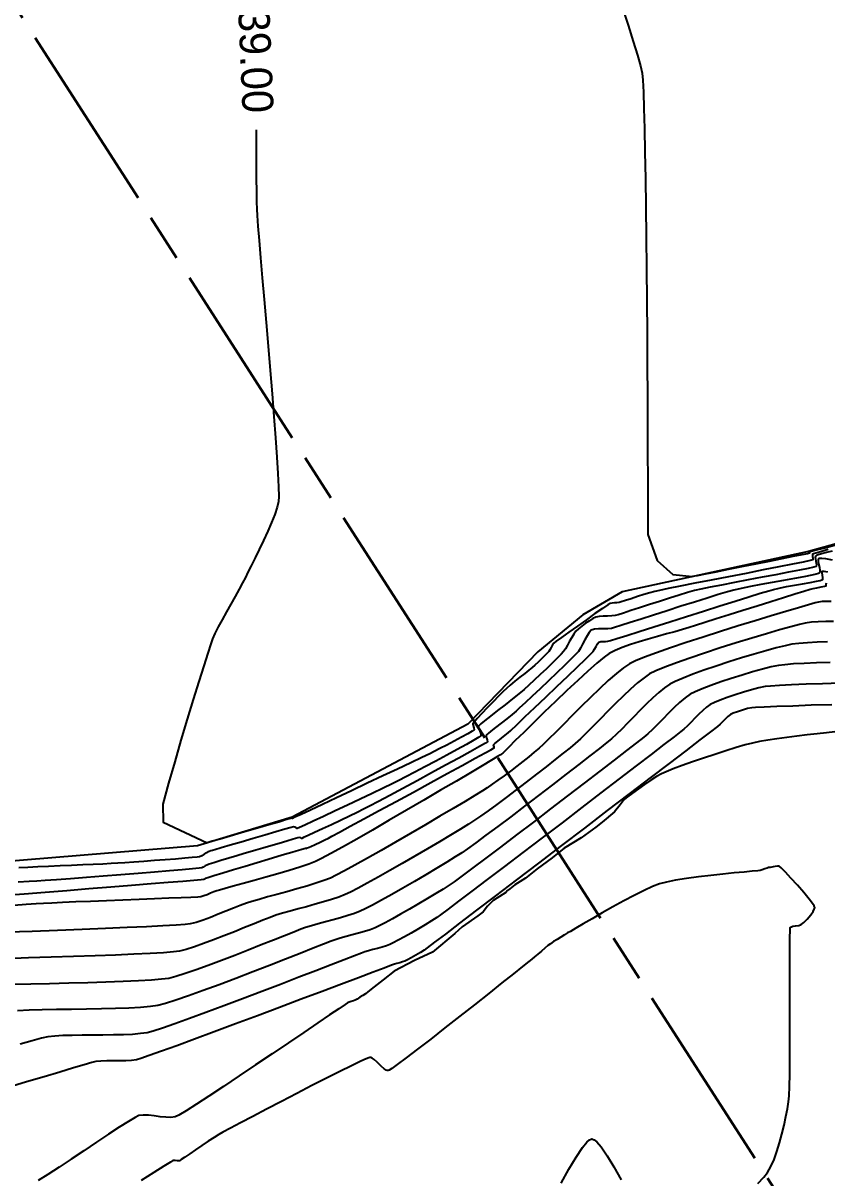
# Model space of a CAD drawing. Header units: metres. Extents: x 708931 to 723899, y 5405153 to 5413472.
# Drawn here: x 709133.1 to 709236.1, y 5411936.3 to 5412084.3 of the extents above; entities that cross this region are included whole.
import ezdxf

# ---------------------------------------------------------------- set-up
doc = ezdxf.new("R2010")
doc.units = ezdxf.units.M
doc.header["$LTSCALE"] = 12.7
doc.header["$MEASUREMENT"] = 0
doc.linetypes.add('ACAD_ISO08W100', pattern=[36, 24, -3, 6, -3])
for name, color, linetype in [('CONT-MJR1', 252, 'Continuous'), ('CONT-MNR1', 251, 'Continuous'), ('contornos2', 7, 'Continuous')]:
    doc.layers.add(name, color=color, linetype=linetype)
doc.layers.add('corte', color=214, linetype='ACAD_ISO08W100', lineweight=40)

msp = doc.modelspace()

# ---------------------------------------------------------------- linework, layer by layer
at = {"layer": 'CONT-MJR1', "flags": 128}
for points, elevation in [([(709209.83, 5412086.4), (709210.6, 5412084.07), (709211.27, 5412081.99), (709211.81, 5412080.23), (709212.2, 5412078.86), (709212.4, 5412077.92), (709212.49, 5412077.01), (709212.57, 5412075.48), (709212.64, 5412073.39), (709212.71, 5412070.81), (709212.77, 5412067.8), (709212.83, 5412064.43), (709212.88, 5412060.78), (709212.92, 5412056.9), (709212.96, 5412052.86), (709213, 5412048.74), (709213.03, 5412044.59), (709213.06, 5412040.49), (709213.08, 5412036.51), (709213.1, 5412032.7), (709213.11, 5412029.15), (709213.12, 5412025.91), (709213.13, 5412023.05), (709213.14, 5412020.64), (709213.14, 5412018.75), (709214.33, 5412015.44), (709216.35, 5412013.63), (709218.86, 5412013.37), (709218.86, 5412013.37), (709218.86, 5412013.37)], 240), ([(709237.37, 5412017.43), (709236.01, 5412017.08), (709234.89, 5412016.79), (709234.26, 5412016.63), (709233.96, 5412016.55), (709233.87, 5412016.52), (709233.86, 5412016.52), (709233.86, 5412016.51), (709233.86, 5412016.48), (709233.87, 5412016.42), (709233.87, 5412016.36), (709233.6, 5412016.3), (709232.86, 5412016.16), (709231.74, 5412015.93), (709230.31, 5412015.65), (709228.69, 5412015.32), (709226.94, 5412014.97), (709225.15, 5412014.62), (709223.43, 5412014.28), (709221.85, 5412013.96), (709220.5, 5412013.69), (709219.48, 5412013.49), (709218.86, 5412013.37)], 240), ([(709236.13, 5412012.42), (709235.95, 5412012.43), (709235.96, 5412012.3), (709235.97, 5412012.15), (709235.76, 5412012.1), (709235.29, 5412012.01), (709234.74, 5412011.91), (709234.3, 5412011.82), (709233.95, 5412011.71), (709233.15, 5412011.47), (709231.99, 5412011.11), (709230.54, 5412010.66), (709228.9, 5412010.14), (709227.13, 5412009.59), (709225.32, 5412009.02), (709223.55, 5412008.46), (709221.89, 5412007.94), (709220.43, 5412007.48), (709219.25, 5412007.11), (709218.42, 5412006.84), (709217.58, 5412006.59), (709216.6, 5412006.31), (709215.52, 5412006.02), (709214.37, 5412005.7), (709213.19, 5412005.36), (709212.02, 5412005.01), (709210.9, 5412004.65), (709209.86, 5412004.28), (709208.94, 5412003.89), (709208.19, 5412003.5), (709207.52, 5412003.03), (709206.59, 5412002.26), (709205.45, 5412001.25), (709204.15, 5412000.06), (709202.74, 5411998.75), (709201.3, 5411997.36), (709199.86, 5411995.97), (709198.48, 5411994.63), (709197.23, 5411993.4), (709196.15, 5411992.34), (709195.31, 5411991.5), (709194.75, 5411990.95), (709194.54, 5411990.74), (709194.42, 5411990.65), (709194.29, 5411990.54), (709194.16, 5411990.46), (709193.88, 5411990.29), (709193.11, 5411989.83), (709191.92, 5411989.12), (709190.39, 5411988.22), (709188.59, 5411987.15), (709186.57, 5411985.97), (709184.42, 5411984.71), (709182.2, 5411983.41), (709179.98, 5411982.12), (709177.83, 5411980.87), (709175.82, 5411979.72), (709174.02, 5411978.7), (709172.49, 5411977.86), (709171.31, 5411977.23), (709170.55, 5411976.86), (709169.67, 5411976.51), (709168.52, 5411976.12), (709167.18, 5411975.7), (709165.71, 5411975.26), (709164.18, 5411974.82), (709162.68, 5411974.4), (709161.26, 5411974), (709160, 5411973.66), (709158.97, 5411973.38), (709158.24, 5411973.18), (709157.88, 5411973.07), (709157.51, 5411972.94), (709157.08, 5411972.76), (709156.64, 5411972.58), (709156.21, 5411972.42), (709155.83, 5411972.32), (709155.44, 5411972.28), (709154.58, 5411972.24), (709153.32, 5411972.18), (709151.74, 5411972.12), (709149.92, 5411972.05), (709147.93, 5411971.97), (709145.85, 5411971.89), (709143.75, 5411971.81), (709141.71, 5411971.73), (709139.81, 5411971.66), (709138.12, 5411971.59), (709136.73, 5411971.52), (709135.69, 5411971.47), (709134.73, 5411971.4), (709133.44, 5411971.31), (709131.87, 5411971.19)], 235), ([(709237.76, 5411999.7), (709235.51, 5411999.63), (709233.41, 5411999.56), (709231.55, 5411999.49), (709230, 5411999.42), (709228.85, 5411999.34), (709228.18, 5411999.27), (709227.37, 5411999.1), (709226.41, 5411998.85), (709225.38, 5411998.55), (709224.32, 5411998.22), (709223.31, 5411997.88), (709222.4, 5411997.54), (709221.66, 5411997.23), (709221.14, 5411996.97), (709220.67, 5411996.65), (709220.18, 5411996.22), (709219.67, 5411995.73), (709219.16, 5411995.2), (709218.67, 5411994.69), (709218.2, 5411994.22), (709217.77, 5411993.82), (709217.36, 5411993.5), (709216.49, 5411992.82), (709215.2, 5411991.83), (709213.57, 5411990.57), (709211.64, 5411989.09), (709209.48, 5411987.43), (709207.13, 5411985.64), (709204.67, 5411983.75), (709202.14, 5411981.82), (709199.61, 5411979.89), (709197.13, 5411978), (709194.76, 5411976.19), (709192.56, 5411974.52), (709190.58, 5411973.02), (709188.88, 5411971.74), (709187.53, 5411970.72), (709186.57, 5411970.01), (709186.07, 5411969.65), (709185.41, 5411969.22), (709184.6, 5411968.73), (709183.72, 5411968.2), (709182.81, 5411967.67), (709181.93, 5411967.18), (709181.15, 5411966.74), (709180.51, 5411966.41), (709180.08, 5411966.2), (709179.62, 5411966.03), (709179.08, 5411965.86), (709178.49, 5411965.69), (709177.9, 5411965.54), (709177.35, 5411965.39), (709176.87, 5411965.24), (709176.45, 5411965.08), (709175.54, 5411964.74), (709174.22, 5411964.23), (709172.54, 5411963.58), (709170.58, 5411962.83), (709168.4, 5411961.99), (709166.07, 5411961.09), (709163.64, 5411960.17), (709161.2, 5411959.24), (709158.8, 5411958.34), (709156.5, 5411957.48), (709154.38, 5411956.71), (709152.51, 5411956.03), (709150.94, 5411955.49), (709149.74, 5411955.1), (709148.98, 5411954.89), (709148.12, 5411954.77), (709147.09, 5411954.68), (709145.91, 5411954.63), (709144.64, 5411954.6), (709143.3, 5411954.58), (709141.95, 5411954.58), (709140.61, 5411954.57), (709139.33, 5411954.55), (709138.15, 5411954.52), (709137.11, 5411954.45), (709136.24, 5411954.36), (709135.43, 5411954.18), (709134.21, 5411953.86), (709132.68, 5411953.41)], 230)]:
    msp.add_lwpolyline(points, dxfattribs=dict(at, elevation=elevation))
at = {"layer": 'CONT-MNR1', "flags": 128}
for points, elevation in [([(709162.94, 5412070.65), (709162.94, 5412070.54), (709162.94, 5412068.38), (709162.94, 5412066.31), (709162.95, 5412064.41), (709162.96, 5412062.76), (709162.97, 5412061.43), (709163, 5412060.49), (709163.05, 5412059.66), (709163.16, 5412058.29), (709163.31, 5412056.45), (709163.49, 5412054.23), (709163.71, 5412051.69), (709163.95, 5412048.91), (709164.2, 5412045.95), (709164.46, 5412042.9), (709164.72, 5412039.82), (709164.97, 5412036.79), (709165.2, 5412033.88), (709165.41, 5412031.16), (709165.58, 5412028.7), (709165.72, 5412026.59), (709165.81, 5412024.88), (709165.84, 5412023.65), (709165.81, 5412022.99), (709165.63, 5412022.26), (709165.32, 5412021.35), (709164.9, 5412020.31), (709164.41, 5412019.18), (709163.87, 5412018.02), (709163.32, 5412016.86), (709162.79, 5412015.76), (709162.29, 5412014.77), (709161.87, 5412013.92), (709161.55, 5412013.27), (709161.2, 5412012.59), (709160.75, 5412011.77), (709160.23, 5412010.84), (709159.67, 5412009.85), (709159.11, 5412008.84), (709158.56, 5412007.84), (709158.06, 5412006.91), (709157.64, 5412006.07), (709157.34, 5412005.38), (709157.11, 5412004.74), (709156.73, 5412003.57), (709156.21, 5412001.95), (709155.57, 5411999.94), (709154.86, 5411997.63), (709154.09, 5411995.09), (709153.29, 5411992.4), (709152.49, 5411989.63), (709151.71, 5411986.87), (709150.98, 5411984.18), (709151.03, 5411981.89), (709156.65, 5411979.24)], 239), ([(709236.77, 5412016.63), (709236.04, 5412016.47), (709235.38, 5412016.29), (709234.96, 5412016.15), (709234.75, 5412016.06), (709234.66, 5412016), (709234.64, 5412015.98), (709234.62, 5412015.94), (709234.6, 5412015.84), (709234.61, 5412015.64), (709234.67, 5412015.33), (709234.74, 5412014.94), (709234.71, 5412014.68), (709234.42, 5412014.58), (709233.67, 5412014.42), (709232.56, 5412014.19), (709231.15, 5412013.92), (709229.54, 5412013.61), (709227.8, 5412013.29), (709226, 5412012.95), (709224.24, 5412012.61), (709222.59, 5412012.29), (709221.13, 5412012.01), (709219.94, 5412011.76), (709219.11, 5412011.57), (709218.23, 5412011.32), (709217.15, 5412011), (709215.93, 5412010.62), (709214.63, 5412010.2), (709213.33, 5412009.78), (709212.08, 5412009.38), (709210.96, 5412009.01), (709210.02, 5412008.7), (709209.33, 5412008.49), (709208.96, 5412008.38), (709208.5, 5412008.33), (709207.97, 5412008.31), (709207.41, 5412008.29), (709206.89, 5412008.25), (709206.46, 5412008.15), (709206.09, 5412007.98), (709205.65, 5412007.72), (709205.16, 5412007.39), (709204.68, 5412007.03), (709204.25, 5412006.68), (709203.92, 5412006.36), (709203.65, 5412006.01), (709203.38, 5412005.57), (709203.11, 5412005.08), (709202.84, 5412004.58), (709202.58, 5412004.13), (709202.33, 5412003.76), (709202.02, 5412003.42), (709201.52, 5412002.91), (709200.87, 5412002.27), (709200.13, 5412001.56), (709199.35, 5412000.82), (709198.58, 5412000.1), (709197.87, 5411999.45), (709197.27, 5411998.91), (709196.62, 5411998.36), (709195.78, 5411997.69), (709194.84, 5411996.95), (709193.87, 5411996.19), (709192.96, 5411995.48), (709192.2, 5411994.87), (709191.75, 5411994.5), (709191.53, 5411994.3), (709191.46, 5411994.22), (709191.45, 5411994.19), (709191.44, 5411994.15), (709191.44, 5411994.04), (709191.49, 5411993.85), (709191.6, 5411993.57), (709191.72, 5411993.22), (709191.74, 5411992.96), (709191.48, 5411992.77), (709190.84, 5411992.39), (709189.89, 5411991.85), (709188.7, 5411991.2), (709187.37, 5411990.48), (709185.97, 5411989.72), (709184.57, 5411988.98), (709183.27, 5411988.29), (709182.13, 5411987.7), (709181.24, 5411987.24), (709180.38, 5411986.82), (709179.21, 5411986.25), (709177.81, 5411985.58), (709176.26, 5411984.84), (709174.65, 5411984.08), (709173.05, 5411983.33), (709171.55, 5411982.62), (709170.23, 5411982.01), (709169.18, 5411981.52), (709168.48, 5411981.2), (709168.2, 5411981.09), (709168.05, 5411981.14), (709167.88, 5411981.23), (709167.73, 5411981.28), (709167.41, 5411981.2), (709166.61, 5411980.98), (709165.45, 5411980.64), (709164.05, 5411980.23), (709162.54, 5411979.79), (709161.02, 5411979.34), (709159.62, 5411978.93), (709158.45, 5411978.58), (709157.65, 5411978.35), (709157.32, 5411978.25), (709157.13, 5411978.2), (709156.92, 5411978.14), (709156.73, 5411978.07), (709156.55, 5411977.96), (709156.26, 5411977.77), (709155.95, 5411977.58), (709155.68, 5411977.45), (709155.38, 5411977.41), (709154.72, 5411977.34), (709153.77, 5411977.26), (709152.6, 5411977.16), (709151.29, 5411977.06), (709149.91, 5411976.95), (709148.54, 5411976.85), (709147.24, 5411976.75), (709146.1, 5411976.67), (709145.19, 5411976.61), (709144.35, 5411976.57), (709143.29, 5411976.51), (709142.06, 5411976.46), (709140.7, 5411976.4), (709139.26, 5411976.34), (709137.79, 5411976.27), (709136.33, 5411976.21), (709134.94, 5411976.15), (709133.65, 5411976.09), (709132.52, 5411976.04)], 238), ([(709236.25, 5412016.84), (709235.25, 5412016.56), (709234.65, 5412016.39), (709234.36, 5412016.3), (709234.27, 5412016.26), (709234.25, 5412016.25), (709234.24, 5412016.22), (709234.23, 5412016.14), (709234.25, 5412015.97), (709234.3, 5412015.73), (709234.29, 5412015.52), (709233.95, 5412015.43), (709233.04, 5412015.24), (709231.67, 5412014.96), (709229.92, 5412014.62), (709227.91, 5412014.22), (709225.72, 5412013.79), (709223.47, 5412013.35), (709221.24, 5412012.92), (709219.15, 5412012.51), (709217.28, 5412012.14), (709215.74, 5412011.84), (709214.63, 5412011.61), (709214.05, 5412011.48), (709213.41, 5412011.3), (709212.64, 5412011.07), (709211.8, 5412010.8), (709210.98, 5412010.53), (709210.26, 5412010.29), (709209.72, 5412010.12), (709209.44, 5412010.04), (709209.17, 5412010.01), (709208.86, 5412010), (709208.55, 5412009.98), (709208.3, 5412009.93), (709207.99, 5412009.74), (709207.31, 5412009.28), (709206.36, 5412008.62), (709205.26, 5412007.85), (709204.1, 5412007.03), (709203.01, 5412006.25), (709202.07, 5412005.57), (709201.39, 5412005.08), (709201.1, 5412004.84), (709200.92, 5412004.61), (709200.75, 5412004.3), (709200.59, 5412004), (709200.43, 5412003.75), (709200.23, 5412003.54), (709199.91, 5412003.21), (709199.5, 5412002.82), (709199.06, 5412002.4), (709198.64, 5412002.01), (709198.29, 5412001.7), (709197.9, 5412001.38), (709197.36, 5412000.95), (709196.74, 5412000.46), (709196.09, 5411999.95), (709195.5, 5411999.47), (709195.01, 5411999.04), (709194.59, 5411998.64), (709193.99, 5411998.04), (709193.29, 5411997.32), (709192.56, 5411996.56), (709191.86, 5411995.82), (709191.27, 5411995.19), (709190.86, 5411994.72), (709190.69, 5411994.51), (709190.73, 5411994.26), (709190.85, 5411993.96), (709190.88, 5411993.72), (709190.64, 5411993.56), (709190.07, 5411993.23), (709189.27, 5411992.78), (709188.33, 5411992.28), (709187.37, 5411991.77), (709186.48, 5411991.31), (709185.76, 5411990.94), (709185.18, 5411990.66), (709184.15, 5411990.16), (709182.74, 5411989.49), (709181.05, 5411988.69), (709179.17, 5411987.81), (709177.18, 5411986.87), (709175.17, 5411985.92), (709173.23, 5411985.01), (709171.44, 5411984.17), (709169.9, 5411983.44), (709168.69, 5411982.88), (709167.9, 5411982.51), (709167.61, 5411982.37), (709167.53, 5411982.41), (709167.37, 5411982.36), (709167, 5411982.25), (709166.57, 5411982.12), (709166.22, 5411982.01), (709165.84, 5411981.9), (709165.01, 5411981.66), (709163.85, 5411981.32), (709162.49, 5411980.93), (709161.03, 5411980.51), (709159.6, 5411980.09), (709158.31, 5411979.72), (709157.29, 5411979.43), (709156.65, 5411979.24)], 239), ([(709236.8, 5412015.48), (709235.95, 5412015.63), (709235.43, 5412015.69), (709235.16, 5412015.7), (709235.06, 5412015.69), (709235.03, 5412015.67), (709235.01, 5412015.64), (709234.98, 5412015.55), (709234.98, 5412015.36), (709235.03, 5412015.02), (709235.13, 5412014.55), (709235.18, 5412014.2), (709235.18, 5412013.98), (709235.15, 5412013.88), (709235.13, 5412013.84), (709235.11, 5412013.82), (709235.01, 5412013.77), (709234.73, 5412013.69), (709234.15, 5412013.56), (709233.15, 5412013.36), (709231.92, 5412013.13), (709230.54, 5412012.88), (709229.08, 5412012.62), (709227.64, 5412012.36), (709226.28, 5412012.1), (709225.1, 5412011.86), (709224.17, 5412011.65), (709223.33, 5412011.42), (709222.16, 5412011.07), (709220.72, 5412010.62), (709219.1, 5412010.11), (709217.37, 5412009.56), (709215.61, 5412008.99), (709213.88, 5412008.44), (709212.27, 5412007.92), (709210.85, 5412007.47), (709209.69, 5412007.1), (709208.88, 5412006.85), (709208.47, 5412006.73), (709208, 5412006.69), (709207.43, 5412006.68), (709206.83, 5412006.68), (709206.3, 5412006.63), (709205.89, 5412006.49), (709205.62, 5412006.22), (709205.35, 5412005.79), (709205.06, 5412005.25), (709204.78, 5412004.69), (709204.5, 5412004.18), (709204.23, 5412003.77), (709203.9, 5412003.42), (709203.29, 5412002.81), (709202.46, 5412001.99), (709201.48, 5412001.04), (709200.41, 5412000.02), (709199.33, 5411999), (709198.31, 5411998.03), (709197.4, 5411997.19), (709196.69, 5411996.53), (709196.25, 5411996.12), (709195.73, 5411995.68), (709195.06, 5411995.15), (709194.34, 5411994.59), (709193.63, 5411994.03), (709193.02, 5411993.55), (709192.65, 5411993.25), (709192.48, 5411993.09), (709192.42, 5411993.03), (709192.4, 5411993.01), (709192.4, 5411992.97), (709192.41, 5411992.87), (709192.47, 5411992.69), (709192.56, 5411992.44), (709192.59, 5411992.19), (709192.31, 5411992.01), (709191.54, 5411991.57), (709190.38, 5411990.92), (709188.91, 5411990.11), (709187.22, 5411989.19), (709185.41, 5411988.2), (709183.55, 5411987.2), (709181.74, 5411986.22), (709180.06, 5411985.32), (709178.61, 5411984.54), (709177.46, 5411983.93), (709176.71, 5411983.55), (709175.89, 5411983.14), (709174.88, 5411982.65), (709173.75, 5411982.11), (709172.57, 5411981.55), (709171.44, 5411981.02), (709170.41, 5411980.54), (709169.58, 5411980.16), (709169.01, 5411979.9), (709168.79, 5411979.8), (709168.64, 5411979.86), (709168.5, 5411979.92), (709168.27, 5411979.86), (709167.69, 5411979.7), (709166.86, 5411979.46), (709165.87, 5411979.17), (709164.81, 5411978.86), (709163.78, 5411978.55), (709162.87, 5411978.28), (709162.17, 5411978.08), (709161.41, 5411977.85), (709160.45, 5411977.56), (709159.41, 5411977.25), (709158.4, 5411976.95), (709157.52, 5411976.68), (709156.89, 5411976.49), (709156.6, 5411976.39), (709156.39, 5411976.27), (709156.16, 5411976.11), (709155.95, 5411976.01), (709155.61, 5411975.97), (709154.76, 5411975.89), (709153.46, 5411975.78), (709151.81, 5411975.65), (709149.89, 5411975.49), (709147.79, 5411975.32), (709145.57, 5411975.14), (709143.34, 5411974.96), (709141.17, 5411974.79), (709139.15, 5411974.64), (709137.36, 5411974.5), (709135.89, 5411974.4), (709134.81, 5411974.32), (709133.84, 5411974.27), (709132.43, 5411974.2)], 237), ([(709130.74, 5411972.51), (709133.21, 5411972.71), (709135.88, 5411972.92), (709138.67, 5411973.14), (709141.5, 5411973.37), (709144.29, 5411973.59), (709146.97, 5411973.81), (709149.46, 5411974.01), (709151.67, 5411974.19), (709153.53, 5411974.34), (709154.96, 5411974.46), (709155.88, 5411974.54), (709156.21, 5411974.57), (709156.34, 5411974.63), (709156.46, 5411974.71), (709156.75, 5411974.8), (709157.52, 5411975.04), (709158.65, 5411975.38), (709160.03, 5411975.8), (709161.54, 5411976.25), (709163.06, 5411976.71), (709164.49, 5411977.14), (709165.7, 5411977.51), (709166.58, 5411977.78), (709167.02, 5411977.91), (709167.49, 5411978.04), (709168.07, 5411978.21), (709168.65, 5411978.38), (709169.09, 5411978.51), (709169.27, 5411978.56), (709169.32, 5411978.54), (709169.37, 5411978.52), (709169.53, 5411978.59), (709169.94, 5411978.78), (709170.51, 5411979.04), (709171.13, 5411979.34), (709171.72, 5411979.62), (709172.19, 5411979.85), (709172.63, 5411980.09), (709173.6, 5411980.6), (709174.99, 5411981.36), (709176.72, 5411982.3), (709178.71, 5411983.37), (709180.86, 5411984.54), (709183.09, 5411985.75), (709185.3, 5411986.95), (709187.42, 5411988.11), (709189.35, 5411989.16), (709191.01, 5411990.07), (709192.3, 5411990.78), (709193.02, 5411991.18), (709193.34, 5411991.36), (709193.44, 5411991.42), (709193.45, 5411991.43), (709193.46, 5411991.45), (709193.44, 5411991.53), (709193.39, 5411991.67), (709193.36, 5411991.82), (709193.52, 5411991.97), (709193.89, 5411992.27), (709194.37, 5411992.64), (709194.85, 5411993.02), (709195.22, 5411993.33), (709195.58, 5411993.66), (709196.33, 5411994.37), (709197.38, 5411995.37), (709198.65, 5411996.58), (709200.05, 5411997.92), (709201.49, 5411999.29), (709202.87, 5412000.62), (709204.12, 5412001.82), (709205.14, 5412002.8), (709205.84, 5412003.48), (709206.13, 5412003.78), (709206.31, 5412004.07), (709206.5, 5412004.43), (709206.68, 5412004.77), (709206.86, 5412004.97), (709207.09, 5412005.04), (709207.4, 5412005.06), (709207.72, 5412005.06), (709207.99, 5412005.08), (709208.33, 5412005.18), (709209.18, 5412005.45), (709210.44, 5412005.84), (709212.04, 5412006.35), (709213.91, 5412006.94), (709215.96, 5412007.59), (709218.1, 5412008.27), (709220.27, 5412008.96), (709222.38, 5412009.62), (709224.35, 5412010.24), (709226.1, 5412010.79), (709227.55, 5412011.24), (709228.63, 5412011.56), (709229.24, 5412011.73), (709229.98, 5412011.9), (709230.91, 5412012.09), (709231.93, 5412012.27), (709232.97, 5412012.46), (709233.93, 5412012.63), (709234.74, 5412012.79), (709235.22, 5412012.89), (709235.45, 5412012.95), (709235.53, 5412012.98), (709235.55, 5412012.99), (709235.57, 5412013.02), (709235.58, 5412013.11), (709235.57, 5412013.27), (709235.52, 5412013.54), (709235.46, 5412013.86), (709235.49, 5412014.05), (709235.71, 5412014.06), (709236.17, 5412014)], 236), ([(709236.65, 5412010.2), (709236.05, 5412010.2), (709235.5, 5412010.17), (709235.02, 5412010.11), (709234.6, 5412010.01), (709233.71, 5412009.76), (709232.43, 5412009.38), (709230.82, 5412008.91), (709228.96, 5412008.35), (709226.89, 5412007.72), (709224.71, 5412007.04), (709222.46, 5412006.34), (709220.22, 5412005.62), (709218.06, 5412004.92), (709216.05, 5412004.24), (709214.24, 5412003.61), (709212.72, 5412003.05), (709211.54, 5412002.57), (709210.78, 5412002.2), (709210.02, 5412001.68), (709209.1, 5412000.94), (709208.07, 5412000.04), (709206.96, 5411999), (709205.79, 5411997.88), (709204.61, 5411996.72), (709203.45, 5411995.57), (709202.35, 5411994.45), (709201.34, 5411993.44), (709200.45, 5411992.55), (709199.72, 5411991.84), (709199.19, 5411991.36), (709198.57, 5411990.85), (709197.88, 5411990.28), (709197.12, 5411989.68), (709196.33, 5411989.06), (709195.52, 5411988.44), (709194.71, 5411987.84), (709193.93, 5411987.26), (709193.2, 5411986.74), (709192.55, 5411986.29), (709191.95, 5411985.91), (709190.98, 5411985.32), (709189.71, 5411984.55), (709188.18, 5411983.65), (709186.47, 5411982.64), (709184.63, 5411981.56), (709182.73, 5411980.44), (709180.81, 5411979.33), (709178.94, 5411978.26), (709177.19, 5411977.26), (709175.6, 5411976.38), (709174.24, 5411975.63), (709173.18, 5411975.07), (709172.46, 5411974.72), (709171.61, 5411974.4), (709170.58, 5411974.05), (709169.42, 5411973.69), (709168.16, 5411973.32), (709166.88, 5411972.96), (709165.6, 5411972.62), (709164.4, 5411972.29), (709163.31, 5411971.99), (709162.38, 5411971.73), (709161.68, 5411971.51), (709160.89, 5411971.22), (709160.01, 5411970.87), (709159.06, 5411970.48), (709158.08, 5411970.08), (709157.1, 5411969.68), (709156.15, 5411969.33), (709155.26, 5411969.04), (709154.46, 5411968.83), (709153.84, 5411968.76), (709152.66, 5411968.68), (709150.98, 5411968.58), (709148.87, 5411968.48), (709146.39, 5411968.37), (709143.63, 5411968.25), (709140.63, 5411968.13), (709137.48, 5411968.01), (709134.23, 5411967.88), (709130.97, 5411967.76)], 234), ([(709236.95, 5412007.63), (709235.95, 5412007.62), (709234.98, 5412007.58), (709234.1, 5412007.51), (709233.31, 5412007.4), (709232.59, 5412007.24), (709231.47, 5412006.95), (709230.03, 5412006.54), (709228.33, 5412006.04), (709226.45, 5412005.48), (709224.45, 5412004.86), (709222.42, 5412004.22), (709220.42, 5412003.56), (709218.52, 5412002.92), (709216.79, 5412002.31), (709215.31, 5412001.76), (709214.14, 5412001.28), (709213.37, 5412000.89), (709212.65, 5412000.4), (709211.83, 5411999.74), (709210.93, 5411998.94), (709209.98, 5411998.05), (709209.01, 5411997.09), (709208.02, 5411996.1), (709207.06, 5411995.12), (709206.13, 5411994.18), (709205.27, 5411993.32), (709204.5, 5411992.57), (709203.83, 5411991.98), (709203.17, 5411991.42), (709202.3, 5411990.72), (709201.26, 5411989.9), (709200.1, 5411988.99), (709198.85, 5411988.02), (709197.56, 5411987.02), (709196.25, 5411986.03), (709194.97, 5411985.06), (709193.76, 5411984.16), (709192.66, 5411983.35), (709191.7, 5411982.66), (709190.93, 5411982.13), (709190.16, 5411981.64), (709189.12, 5411980.99), (709187.86, 5411980.23), (709186.44, 5411979.38), (709184.9, 5411978.47), (709183.29, 5411977.53), (709181.66, 5411976.58), (709180.07, 5411975.67), (709178.56, 5411974.82), (709177.18, 5411974.06), (709175.99, 5411973.41), (709175.04, 5411972.91), (709174.36, 5411972.59), (709173.55, 5411972.28), (709172.61, 5411971.96), (709171.58, 5411971.65), (709170.5, 5411971.35), (709169.4, 5411971.05), (709168.31, 5411970.76), (709167.27, 5411970.48), (709166.31, 5411970.2), (709165.47, 5411969.94), (709164.73, 5411969.67), (709163.78, 5411969.3), (709162.67, 5411968.86), (709161.44, 5411968.36), (709160.14, 5411967.83), (709158.8, 5411967.3), (709157.47, 5411966.78), (709156.2, 5411966.31), (709155.01, 5411965.89), (709153.96, 5411965.56), (709153.09, 5411965.35), (709152.32, 5411965.25), (709151.05, 5411965.15), (709149.34, 5411965.05), (709147.27, 5411964.95), (709144.89, 5411964.85), (709142.29, 5411964.75), (709139.52, 5411964.66), (709136.66, 5411964.56), (709133.77, 5411964.47), (709130.92, 5411964.38)], 233), ([(709236.16, 5412005.01), (709234.82, 5412004.97), (709233.58, 5412004.9), (709232.49, 5412004.81), (709231.6, 5412004.69), (709230.73, 5412004.51), (709229.6, 5412004.23), (709228.25, 5412003.86), (709226.75, 5412003.43), (709225.15, 5412002.94), (709223.51, 5412002.43), (709221.89, 5412001.89), (709220.33, 5412001.36), (709218.91, 5412000.85), (709217.66, 5412000.37), (709216.66, 5411999.94), (709215.96, 5411999.58), (709215.28, 5411999.12), (709214.54, 5411998.53), (709213.76, 5411997.83), (709212.96, 5411997.05), (709212.14, 5411996.23), (709211.33, 5411995.4), (709210.55, 5411994.59), (709209.8, 5411993.83), (709209.1, 5411993.15), (709208.48, 5411992.59), (709207.88, 5411992.1), (709206.94, 5411991.35), (709205.72, 5411990.4), (709204.28, 5411989.27), (709202.66, 5411988.02), (709200.93, 5411986.68), (709199.13, 5411985.31), (709197.32, 5411983.93), (709195.56, 5411982.59), (709193.89, 5411981.33), (709192.38, 5411980.2), (709191.08, 5411979.23), (709190.04, 5411978.48), (709189.31, 5411977.97), (709188.46, 5411977.43), (709187.37, 5411976.75), (709186.1, 5411975.98), (709184.7, 5411975.15), (709183.23, 5411974.29), (709181.75, 5411973.44), (709180.32, 5411972.62), (709179, 5411971.88), (709177.85, 5411971.26), (709176.92, 5411970.77), (709176.27, 5411970.46), (709175.54, 5411970.18), (709174.69, 5411969.9), (709173.76, 5411969.63), (709172.8, 5411969.36), (709171.83, 5411969.1), (709170.89, 5411968.85), (709170.03, 5411968.61), (709169.27, 5411968.37), (709168.67, 5411968.15), (709167.75, 5411967.8), (709166.56, 5411967.32), (709165.15, 5411966.76), (709163.59, 5411966.14), (709161.92, 5411965.48), (709160.2, 5411964.8), (709158.47, 5411964.14), (709156.8, 5411963.51), (709155.24, 5411962.94), (709153.84, 5411962.46), (709152.64, 5411962.1), (709151.72, 5411961.86), (709150.82, 5411961.74), (709149.5, 5411961.62), (709147.83, 5411961.53), (709145.87, 5411961.44), (709143.68, 5411961.36), (709141.34, 5411961.29), (709138.91, 5411961.22), (709136.45, 5411961.16), (709134.03, 5411961.1), (709131.72, 5411961.05)], 232), ([(709236.49, 5412002.36), (709234.77, 5412002.31), (709233.19, 5412002.24), (709231.81, 5412002.17), (709230.69, 5412002.08), (709229.89, 5412001.98), (709228.96, 5412001.79), (709227.83, 5412001.51), (709226.57, 5412001.16), (709225.21, 5412000.75), (709223.83, 5412000.32), (709222.48, 5411999.87), (709221.22, 5411999.42), (709220.11, 5411998.99), (709219.2, 5411998.61), (709218.55, 5411998.28), (709217.9, 5411997.83), (709217.21, 5411997.25), (709216.5, 5411996.58), (709215.78, 5411995.85), (709215.07, 5411995.11), (709214.37, 5411994.4), (709213.72, 5411993.75), (709213.13, 5411993.21), (709212.62, 5411992.8), (709211.69, 5411992.07), (709210.41, 5411991.07), (709208.82, 5411989.85), (709207, 5411988.44), (709204.99, 5411986.9), (709202.86, 5411985.26), (709200.67, 5411983.58), (709198.46, 5411981.9), (709196.31, 5411980.25), (709194.26, 5411978.7), (709192.38, 5411977.28), (709190.72, 5411976.03), (709189.35, 5411975.01), (709188.32, 5411974.25), (709187.69, 5411973.81), (709186.92, 5411973.31), (709185.98, 5411972.73), (709184.91, 5411972.08), (709183.76, 5411971.41), (709182.59, 5411970.73), (709181.45, 5411970.08), (709180.39, 5411969.48), (709179.45, 5411968.97), (709178.7, 5411968.58), (709178.18, 5411968.33), (709177.56, 5411968.09), (709176.83, 5411967.86), (709176.05, 5411967.64), (709175.24, 5411967.42), (709174.45, 5411967.21), (709173.71, 5411967), (709173.07, 5411966.81), (709172.54, 5411966.61), (709171.57, 5411966.24), (709170.23, 5411965.71), (709168.59, 5411965.06), (709166.71, 5411964.32), (709164.66, 5411963.52), (709162.51, 5411962.69), (709160.33, 5411961.85), (709158.19, 5411961.04), (709156.14, 5411960.28), (709154.27, 5411959.6), (709152.64, 5411959.04), (709151.31, 5411958.62), (709150.35, 5411958.38), (709149.38, 5411958.23), (709148.11, 5411958.12), (709146.61, 5411958.04), (709144.92, 5411957.98), (709143.09, 5411957.94), (709141.18, 5411957.9), (709139.25, 5411957.88), (709137.34, 5411957.85), (709135.52, 5411957.82), (709133.83, 5411957.77), (709132.33, 5411957.71)], 231), ([(709236.7, 5411996.95), (709234.09, 5411996.87), (709231.72, 5411996.78), (709229.68, 5411996.71), (709228.06, 5411996.65), (709226.95, 5411996.59), (709226.47, 5411996.56), (709225.93, 5411996.44), (709225.29, 5411996.26), (709224.65, 5411996.04), (709224.09, 5411995.84), (709223.73, 5411995.67), (709223.4, 5411995.42), (709223.06, 5411995.08), (709222.72, 5411994.73), (709222.42, 5411994.44), (709222.07, 5411994.17), (709221.17, 5411993.48), (709219.79, 5411992.43), (709218, 5411991.05), (709215.85, 5411989.41), (709213.42, 5411987.55), (709210.76, 5411985.52), (709207.93, 5411983.36), (709205.01, 5411981.13), (709202.06, 5411978.88), (709199.13, 5411976.64), (709196.3, 5411974.48), (709193.62, 5411972.45), (709191.17, 5411970.58), (709189, 5411968.93), (709187.18, 5411967.54), (709185.77, 5411966.48), (709184.84, 5411965.77), (709184.45, 5411965.48), (709183.99, 5411965.19), (709183.41, 5411964.85), (709182.82, 5411964.51), (709182.31, 5411964.23), (709181.99, 5411964.07), (709181.69, 5411963.96), (709181.33, 5411963.86), (709180.98, 5411963.76), (709180.67, 5411963.67), (709180.3, 5411963.54), (709179.36, 5411963.18), (709177.92, 5411962.64), (709176.07, 5411961.94), (709173.87, 5411961.11), (709171.39, 5411960.18), (709168.72, 5411959.18), (709165.93, 5411958.13), (709163.09, 5411957.07), (709160.28, 5411956.02), (709157.57, 5411955.01), (709155.03, 5411954.07), (709152.75, 5411953.22), (709150.79, 5411952.51), (709149.23, 5411951.95), (709148.14, 5411951.57), (709147.61, 5411951.41), (709146.96, 5411951.32), (709146.22, 5411951.28), (709145.41, 5411951.28), (709144.59, 5411951.28), (709143.78, 5411951.28), (709143.03, 5411951.25), (709142.38, 5411951.19), (709141.87, 5411951.06), (709140.89, 5411950.78), (709139.5, 5411950.37), (709137.76, 5411949.85), (709135.75, 5411949.24), (709133.51, 5411948.57), (709131.13, 5411947.85)], 229), ([(709237.1, 5411993.48), (709236.03, 5411993.35), (709234.84, 5411993.22), (709233.57, 5411993.07), (709232.25, 5411992.91), (709230.94, 5411992.74), (709229.68, 5411992.57), (709228.5, 5411992.39), (709227.44, 5411992.21), (709226.55, 5411992.02), (709225.62, 5411991.78), (709224.46, 5411991.45), (709223.13, 5411991.04), (709221.71, 5411990.58), (709220.26, 5411990.1), (709218.84, 5411989.61), (709217.52, 5411989.14), (709216.38, 5411988.72), (709215.47, 5411988.36), (709214.87, 5411988.09), (709214.25, 5411987.75), (709213.51, 5411987.27), (709212.72, 5411986.72), (709211.92, 5411986.15), (709211.18, 5411985.61), (709210.55, 5411985.14), (709210.1, 5411984.8), (709210.1, 5411984.8), (709210.1, 5411984.8), (709209.58, 5411984.09), (709208.85, 5411983.21), (709208.85, 5411983.21), (709208.85, 5411983.21), (709207.3, 5411981.87), (709206.46, 5411981.23), (709204.6, 5411979.88), (709202.42, 5411978.54), (709200.87, 5411977.32), (709198.93, 5411975.88), (709197.45, 5411974.71), (709196.1, 5411973.85), (709195.45, 5411973.35), (709195.16, 5411973.14), (709194.93, 5411972.85), (709194.93, 5411972.85), (709194.93, 5411972.85), (709194.93, 5411972.85), (709193.32, 5411971.84), (709192.59, 5411971.12), (709192.01, 5411970.4), (709191.35, 5411969.89), (709189.32, 5411968.45), (709188.4, 5411967.59), (709185.53, 5411965.2), (709183.22, 5411964.16), (709180.64, 5411962.79), (709179.2, 5411961.66), (709178.04, 5411960.75), (709177.26, 5411960.13), (709176.93, 5411959.88), (709176.62, 5411959.67), (709176.24, 5411959.43), (709175.88, 5411959.21), (709175.62, 5411959.06), (709175.39, 5411958.97), (709175.12, 5411958.88), (709174.85, 5411958.79), (709174.63, 5411958.7), (709174.32, 5411958.5), (709173.53, 5411957.97), (709172.35, 5411957.17), (709170.83, 5411956.14), (709169.05, 5411954.93), (709167.08, 5411953.6), (709164.99, 5411952.19), (709162.86, 5411950.75), (709160.75, 5411949.34), (709158.73, 5411948), (709156.88, 5411946.77), (709155.27, 5411945.72), (709153.96, 5411944.89), (709153.04, 5411944.33), (709152.56, 5411944.09), (709152, 5411944.02), (709151.34, 5411944.04), (709150.61, 5411944.12), (709149.86, 5411944.23), (709149.13, 5411944.31), (709148.46, 5411944.33), (709147.91, 5411944.26), (709147.41, 5411944.03), (709146.55, 5411943.51), (709145.39, 5411942.77), (709144.01, 5411941.87), (709142.47, 5411940.84), (709140.86, 5411939.76), (709139.23, 5411938.67), (709137.67, 5411937.64), (709136.24, 5411936.71), (709135.01, 5411935.94)], 228), ([(709227.23, 5411935.55), (709227.99, 5411936.37), (709228.48, 5411936.98), (709228.91, 5411937.72), (709229.31, 5411938.62), (709229.68, 5411939.65), (709230.02, 5411940.75), (709230.33, 5411941.9), (709230.6, 5411943.04), (709230.83, 5411944.13), (709231.02, 5411945.14), (709231.17, 5411946.02), (709231.23, 5411946.79), (709231.28, 5411948), (709231.32, 5411949.59), (709231.34, 5411951.46), (709231.35, 5411953.55), (709231.35, 5411955.76), (709231.35, 5411958.02), (709231.35, 5411960.24), (709231.34, 5411962.35), (709231.34, 5411964.27), (709231.34, 5411965.91), (709231.35, 5411967.2), (709231.37, 5411967.92), (709231.38, 5411968.26), (709231.4, 5411968.37), (709231.41, 5411968.39), (709231.44, 5411968.43), (709231.54, 5411968.48), (709231.74, 5411968.54), (709232.07, 5411968.59), (709232.49, 5411968.65), (709232.81, 5411968.76), (709233.11, 5411969.01), (709233.55, 5411969.46), (709234.01, 5411970), (709234.32, 5411970.43), (709234.47, 5411970.73), (709234.52, 5411970.89), (709234.52, 5411970.97), (709234.51, 5411971.02), (709234.45, 5411971.16), (709234.25, 5411971.47), (709233.83, 5411972.02), (709233.12, 5411972.87), (709232.31, 5411973.79), (709231.48, 5411974.69), (709230.76, 5411975.46), (709230.22, 5411976.01), (709229.98, 5411976.23), (709229.74, 5411976.24), (709229.45, 5411976.19), (709229.22, 5411976.14), (709229.02, 5411976.12), (709228.8, 5411976.09), (709228.61, 5411976.06), (709228.42, 5411975.99), (709228.12, 5411975.89), (709227.8, 5411975.78), (709227.54, 5411975.7), (709227.23, 5411975.66), (709226.52, 5411975.59), (709225.49, 5411975.49), (709224.2, 5411975.37), (709222.75, 5411975.22), (709221.19, 5411975.05), (709219.62, 5411974.86), (709218.09, 5411974.66), (709216.7, 5411974.44), (709215.52, 5411974.21), (709214.61, 5411973.97), (709213.74, 5411973.64), (709212.65, 5411973.13), (709211.39, 5411972.5), (709210.04, 5411971.78), (709208.64, 5411971.02), (709207.27, 5411970.24), (709205.98, 5411969.5), (709204.83, 5411968.84), (709203.89, 5411968.28), (709203.21, 5411967.88), (709202.86, 5411967.68), (709202.46, 5411967.44), (709201.99, 5411967.16), (709201.5, 5411966.86), (709201.04, 5411966.57), (709200.65, 5411966.3), (709200.32, 5411966.05), (709199.93, 5411965.73), (709199.49, 5411965.36), (709199.05, 5411964.98), (709198.63, 5411964.62), (709198.27, 5411964.33), (709197.89, 5411964.02), (709197.07, 5411963.37), (709195.9, 5411962.43), (709194.43, 5411961.27), (709192.75, 5411959.93), (709190.92, 5411958.48), (709189.02, 5411956.99), (709187.12, 5411955.5), (709185.3, 5411954.07), (709183.62, 5411952.78), (709182.16, 5411951.66), (709180.99, 5411950.8), (709180.31, 5411950.32), (709179.98, 5411950.1), (709179.85, 5411950.04), (709179.81, 5411950.03), (709179.74, 5411950.04), (709179.58, 5411950.09), (709179.32, 5411950.26), (709178.94, 5411950.6), (709178.45, 5411951.09), (709178.06, 5411951.44), (709177.79, 5411951.62), (709177.62, 5411951.69), (709177.55, 5411951.7), (709177.51, 5411951.7), (709177.37, 5411951.66), (709177.03, 5411951.53), (709176.34, 5411951.22), (709175.15, 5411950.65), (709173.67, 5411949.91), (709171.95, 5411949.05), (709170.08, 5411948.1), (709168.13, 5411947.09), (709166.17, 5411946.08), (709164.27, 5411945.08), (709162.49, 5411944.15), (709160.92, 5411943.33), (709159.63, 5411942.64), (709158.68, 5411942.13), (709158.15, 5411941.83), (709157.54, 5411941.46), (709156.8, 5411940.97), (709155.99, 5411940.43), (709155.17, 5411939.87), (709154.41, 5411939.35), (709153.77, 5411938.92), (709153.31, 5411938.61), (709153.09, 5411938.48), (709152.83, 5411938.48), (709152.53, 5411938.52), (709152.27, 5411938.51), (709151.94, 5411938.31), (709151.08, 5411937.77), (709149.8, 5411936.96), (709148.19, 5411935.93)], 227), ([(709202.01, 5411935.59), (709203.02, 5411937.39), (709203.95, 5411938.94), (709204.77, 5411940.16), (709205.33, 5411940.84), (709205.68, 5411941.14), (709205.88, 5411941.24), (709205.96, 5411941.26), (709206.05, 5411941.25), (709206.26, 5411941.16), (709206.61, 5411940.88), (709207.15, 5411940.25), (709207.93, 5411939.11), (709208.79, 5411937.67), (709209.72, 5411936.03)], 227)]:
    msp.add_lwpolyline(points, dxfattribs=dict(at, elevation=elevation))
at = {"layer": 'contornos2', "color": 30}
msp.add_lwpolyline([(709374.27, 5411999.44), (709366.69, 5412002.74), (709336.22, 5412019.04), (709320.79, 5412023.78), (709291.87, 5412023.21), (709280.19, 5412021.32), (709271.83, 5412021.2), (709252.66, 5412019.94), (709248.4, 5412020.67), (709233.75, 5412016.59), (709209.84, 5412011.41), (709204.81, 5412008.47), (709199.04, 5412003.74), (709190.06, 5411994.45), (709167.54, 5411982.53), (709155.41, 5411978.87), (709107.15, 5411974.86), (709085.08, 5411974.51), (709082.29, 5411975.81), (709074.77, 5411976.7), (709069.96, 5411974.63)], dxfattribs=at)
at = {"layer": 'corte', "color": 6, "ltscale": 0.08}
msp.add_line((709503.51, 5411507.93), (709048.78, 5412216.13), dxfattribs=at)
msp.add_line((709503.51, 5411507.93), (709048.78, 5412216.13), dxfattribs=at)

# ---------------------------------------------------------------- texts
at = {"layer": 'CONT-MNR1', "insert": (709162.82, 5412080.98, 239), "char_height": 4, "attachment_point": 5, "rotation": 272.4134}
msp.add_mtext('{239.00}', dxfattribs=at)

doc.saveas('drawing.dxf')
